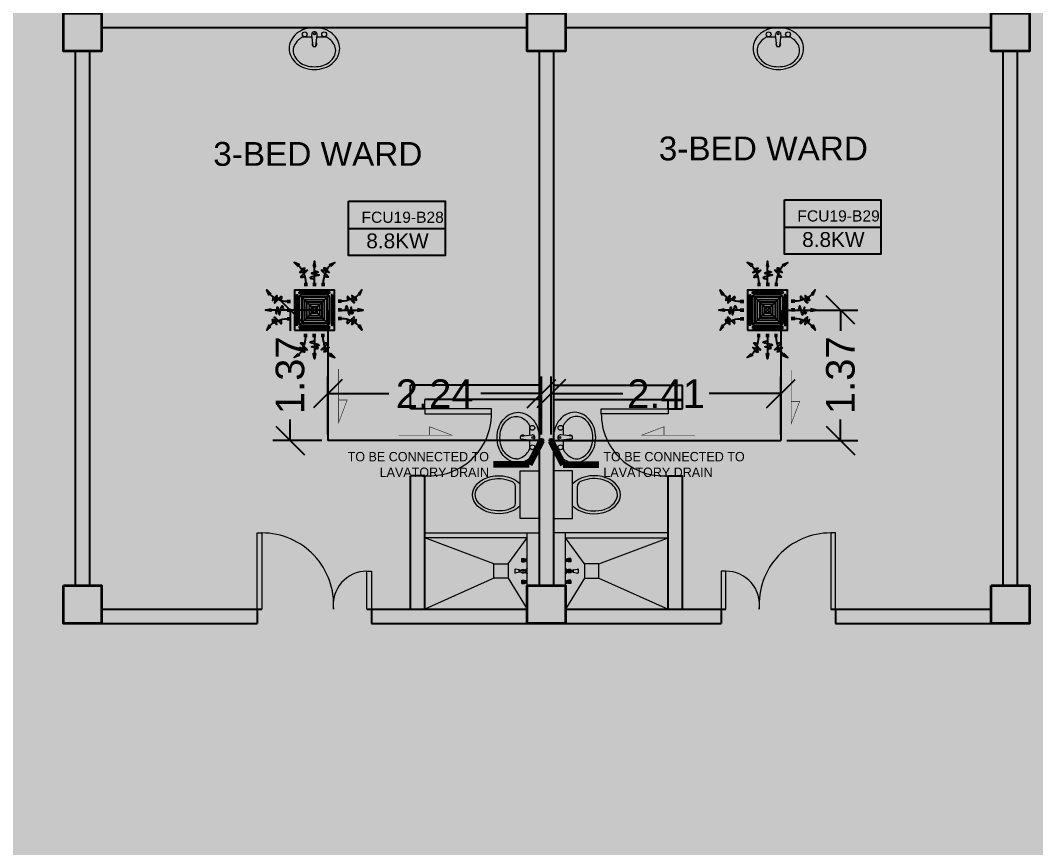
# Model space of a CAD drawing. Header units: millimetres. Extents: x -60 to 576, y -39 to 287.
# Drawn here: x 258.41 to 269.05, y 110.21 to 118.89 of the extents above; entities that cross this region are included whole.
import ezdxf

# ---------------------------------------------------------------- set-up
doc = ezdxf.new("R2010")
doc.units = ezdxf.units.MM
doc.header["$MEASUREMENT"] = 0
for name, color, linetype in [('AIR', 7, 'Continuous'), ('AIR-00', 7, 'Continuous'), ('AIR-01', 7, 'Continuous'), ('AIR-02', 7, 'Continuous'), ('AIR-04', 7, 'Continuous'), ('DRAIN PIPE', 7, 'Continuous'), ('fcu drain', 7, 'Continuous'), ('label', 7, 'Continuous'), ('Legends', 7, 'Continuous'), ('M-AC-TEXT', 7, 'Continuous')]:
    doc.layers.add(name, color=color, linetype=linetype)
doc.styles.add('ar-dim-axis', font='romans.shx', dxfattribs={"width": 0.8})
doc.styles.add('OIP FONT', font='GOTHIC.TTF', dxfattribs={"height": 150})
doc.styles.get("Standard").update_dxf_attribs({"font": 'arial.ttf'})
doc.styles.add('SWISSLT175', font='swissl.ttf', dxfattribs={"height": 0.175})
doc.dimstyles.new('ar-dim-axis', dxfattribs={"dimtxt": 350, "dimasz": 250, "dimexe": 75, "dimexo": 75, "dimgap": 200, "dimtad": 1, "dimdec": 0, "dimzin": 12, "dimdsep": 46, "dimtxsty": 'ar-dim-axis', "dimblk": 'ARCHTICK', "dimcen": 120, "dimclrd": 11, "dimclre": 8, "dimclrt": 4, "dimadec": 0, "dimazin": 3, "dimtm": 1, "dimtfac": 1, "dimtdec": 0, "dimtix": 1, "dimtmove": 2, "dimatfit": 3, "dimldrblk": 'ARCHTICK', "dimfxl": 1, "dimtolj": 1, "dimtzin": 0, "dimarcsym": 1})
doc.dimstyles.new('Copy of dimension', dxfattribs={"dimtxt": 0.3, "dimasz": 0.3, "dimexe": 0.18, "dimexo": 0.0625, "dimgap": 0.09, "dimtad": 0, "dimzin": 0, "dimdsep": 46, "dimtxsty": 'Standard', "dimblk": 'OBLIQUE', "dimcen": 0.09, "dimclrd": 256, "dimclre": 256, "dimclrt": 256, "dimadec": 0, "dimazin": 0, "dimtfac": 1, "dimtofl": 0, "dimtmove": 0, "dimatfit": 3, "dimldrblk": 'OBLIQUE', "dimfxl": 1, "dimtolj": 1, "dimtzin": 0, "dimarcsym": 0})

# ---------------------------------------------------------------- blocks, each defined once
blk = doc.blocks.new('_ARCHTICK')
at = {"color": 0, "linetype": 'ByBlock', "const_width": 0.15}
blk.add_lwpolyline([(-0.5, -0.5), (0.5, 0.5)], dxfattribs=at)
blk = doc.blocks.new('FCU-13000P (CASSETTE SPLIT)')
at = {"layer": 'AIR-00', "ltscale": 3}
for p, q in [((0, 0.523), (0, 1)), ((-0.193, 0.558), (-0.193, 0.487)), ((-0.162, 0.558), (-0.162, 0.487)), ((-0.016, 0.558), (-0.016, 0.487)), ((0.016, 0.558), (0.016, 0.487)), ((0.162, 0.558), (0.162, 0.487)), ((0.193, 0.558), (0.193, 0.487)), ((-0.523, 0), (-1, 0)), ((-0.558, 0.193), (-0.487, 0.193)), ((-0.558, 0.162), (-0.487, 0.162)), ((-0.558, 0.016), (-0.487, 0.016)), ((0.558, 0.193), (0.487, 0.193)), ((0.558, 0.162), (0.487, 0.162)), ((0.558, 0.016), (0.487, 0.016)), ((0.523, 0), (1, 0)), ((-0.558, -0.016), (-0.487, -0.016)), ((-0.558, -0.162), (-0.487, -0.162)), ((-0.558, -0.193), (-0.487, -0.193)), ((0.558, -0.016), (0.487, -0.016)), ((0.558, -0.162), (0.487, -0.162)), ((0.558, -0.193), (0.487, -0.193)), ((-0.193, -0.558), (-0.193, -0.487)), ((-0.162, -0.558), (-0.162, -0.487)), ((-0.016, -0.558), (-0.016, -0.487)), ((0, -0.523), (0, -1)), ((0.016, -0.558), (0.016, -0.487)), ((0.162, -0.558), (0.162, -0.487)), ((0.193, -0.558), (0.193, -0.487))]:
    blk.add_line(p, q, dxfattribs=at)
at = {"layer": 'AIR-00'}
for p, q in [((0.295, -0.295), (-0.295, 0.295)), ((0.295, 0.295), (-0.295, -0.295))]:
    blk.add_line(p, q, dxfattribs=at)
at = {"layer": 'AIR-00', "ltscale": 3}
for points in [[(-0.335, 0.895), (-0.311, 0.932), (-0.416, 0.973)], [(-0.022, 0.89), (0.022, 0.89), (0, 1)], [(0.335, 0.895), (0.311, 0.932), (0.416, 0.973)], [(-0.895, 0.335), (-0.932, 0.311), (-0.973, 0.416)], [(0.895, 0.335), (0.932, 0.311), (0.973, 0.416)], [(-0.89, 0.022), (-0.89, -0.022), (-1, 0)], [(0.89, 0.022), (0.89, -0.022), (1, 0)], [(-0.895, -0.335), (-0.932, -0.311), (-0.973, -0.416)], [(0.895, -0.335), (0.932, -0.311), (0.973, -0.416)], [(-0.335, -0.895), (-0.311, -0.932), (-0.416, -0.973)], [(-0.022, -0.89), (0.022, -0.89), (0, -1)], [(0.335, -0.895), (0.311, -0.932), (0.416, -0.973)]]:
    blk.add_lwpolyline(points, close=True, dxfattribs=at)
at = {"layer": 'AIR-00'}
for points in [[(-0.323, 0.914, -0.171809), (-0.178, 0.558), (-0.178, 0.522)], [(0.323, 0.914, 0.171809), (0.178, 0.558), (0.178, 0.522)], [(-0.914, 0.323, 0.171809), (-0.558, 0.178), (-0.522, 0.178)], [(0.914, 0.323, -0.171809), (0.558, 0.178), (0.522, 0.178)], [(-0.914, -0.323, -0.171809), (-0.558, -0.178), (-0.522, -0.178)], [(0.914, -0.323, 0.171809), (0.558, -0.178), (0.522, -0.178)], [(-0.323, -0.914, 0.171809), (-0.178, -0.558), (-0.178, -0.522)], [(0.323, -0.914, -0.171809), (0.178, -0.558), (0.178, -0.522)]]:
    blk.add_lwpolyline(points, format="xyb", dxfattribs=at)
for points in [[(-0.26, -0.26), (0.26, -0.26), (0.26, 0.26), (-0.26, 0.26)], [(-0.21, -0.21), (0.21, -0.21), (0.21, 0.21), (-0.21, 0.21)], [(-0.16, -0.16), (0.16, -0.16), (0.16, 0.16), (-0.16, 0.16)], [(-0.11, -0.11), (0.11, -0.11), (0.11, 0.11), (-0.11, 0.11)], [(-0.06, -0.06), (0.06, -0.06), (0.06, 0.06), (-0.06, 0.06)]]:
    blk.add_lwpolyline(points, close=True, dxfattribs=at)
at = {"layer": 'AIR-00', "ltscale": 3}
for points in [[(-0.268, 0.84), (-0.231, 0.852), (-0.134, 0.882), (-0.422, 0.704), (0.005, 0.903), (-0.358, 0.645), (-0.239, 0.678), (-0.199, 0.69)], [(0.268, 0.84), (0.231, 0.852), (0.134, 0.882), (0.422, 0.704), (-0.005, 0.903), (0.358, 0.645), (0.239, 0.678), (0.199, 0.69)], [(-0.84, 0.268), (-0.852, 0.231), (-0.882, 0.134), (-0.704, 0.422), (-0.903, -0.005), (-0.645, 0.358), (-0.678, 0.239), (-0.69, 0.199)], [(0.84, 0.268), (0.852, 0.231), (0.882, 0.134), (0.704, 0.422), (0.903, -0.005), (0.645, 0.358), (0.678, 0.239), (0.69, 0.199)], [(-0.84, -0.268), (-0.852, -0.231), (-0.882, -0.134), (-0.704, -0.422), (-0.903, 0.005), (-0.645, -0.358), (-0.678, -0.239), (-0.69, -0.199)], [(0.84, -0.268), (0.852, -0.231), (0.882, -0.134), (0.704, -0.422), (0.903, 0.005), (0.645, -0.358), (0.678, -0.239), (0.69, -0.199)], [(-0.268, -0.84), (-0.231, -0.852), (-0.134, -0.882), (-0.422, -0.704), (0.005, -0.903), (-0.358, -0.645), (-0.239, -0.678), (-0.199, -0.69)], [(0.268, -0.84), (0.231, -0.852), (0.134, -0.882), (0.422, -0.704), (-0.005, -0.903), (0.358, -0.645), (0.239, -0.678), (0.199, -0.69)]]:
    blk.add_open_spline(points, degree=3, knots=[0.0032834, 0.0032834, 0.0032834, 0.0032834, 0.0712567, 0.1924075, 0.3347111, 0.5062145, 0.5813292, 0.5813292, 0.5813292, 0.5813292], dxfattribs=at)
for points in [[(0, 0.8), (0.077, 0.776), (-0.058, 0.755), (0.098, 0.718), (-0.087, 0.663), (0, 0.631)], [(-0.8, 0), (-0.776, -0.077), (-0.755, 0.058), (-0.718, -0.098), (-0.663, 0.087), (-0.631, 0)], [(0.8, 0), (0.776, -0.077), (0.755, 0.058), (0.718, -0.098), (0.663, 0.087), (0.631, 0)], [(0, -0.8), (0.077, -0.776), (-0.058, -0.755), (0.098, -0.718), (-0.087, -0.663), (0, -0.631)]]:
    blk.add_spline(points, degree=3, dxfattribs=at)
for points in [[(-0.416, 0.973), (-0.335, 0.895), (-0.311, 0.932)], [(0, 1), (-0.022, 0.89), (0.022, 0.89)], [(0.416, 0.973), (0.335, 0.895), (0.311, 0.932)], [(-0.973, 0.416), (-0.895, 0.335), (-0.932, 0.311)], [(0.973, 0.416), (0.895, 0.335), (0.932, 0.311)], [(-1, 0), (-0.89, 0.022), (-0.89, -0.022)], [(1, 0), (0.89, 0.022), (0.89, -0.022)], [(-0.973, -0.416), (-0.895, -0.335), (-0.932, -0.311)], [(0.973, -0.416), (0.895, -0.335), (0.932, -0.311)], [(-0.416, -0.973), (-0.335, -0.895), (-0.311, -0.932)], [(0, -1), (-0.022, -0.89), (0.022, -0.89)], [(0.416, -0.973), (0.335, -0.895), (0.311, -0.932)]]:
    blk.add_solid(points, dxfattribs=at)
at = {"layer": 'AIR-01'}
for points in [[(-0.373, 0.31), (-0.348, 0.31), (-0.348, -0.31), (-0.373, -0.31)], [(-0.31, 0.372), (0.31, 0.372), (0.31, 0.348), (-0.31, 0.348)], [(0.372, 0.31), (0.348, 0.31), (0.348, -0.31), (0.372, -0.31)], [(-0.31, -0.373), (0.31, -0.373), (0.31, -0.348), (-0.31, -0.348)]]:
    blk.add_lwpolyline(points, close=True, dxfattribs=at)
at = {"layer": 'AIR-02'}
blk.add_lwpolyline([(-0.26, -0.31), (0.26, -0.31, 0.414214), (0.31, -0.26), (0.31, 0.26, 0.414214), (0.26, 0.31), (-0.26, 0.31, 0.414214), (-0.31, 0.26), (-0.31, -0.26, 0.414214)], format="xyb", close=True, dxfattribs=at)
at = {"layer": 'AIR-04'}
blk.add_lwpolyline([(-0.41, -0.41), (0.41, -0.41), (0.41, 0.41), (-0.41, 0.41)], close=True, dxfattribs=at)
blk = doc.blocks.new('_Oblique')
at = {"color": 0, "linetype": 'ByBlock', "lineweight": -2}
blk.add_line((-0.5, -0.5), (0.5, 0.5), dxfattribs=at)
blk = doc.blocks.new('*D236')
at = {"lineweight": -2, "transparency": 16777216}
for p, q in [((261.572, 115.852), (261.06, 115.852)), ((261.24, 115.852), (261.24, 115.634)), ((261.24, 114.484), (261.24, 114.703)), ((261.572, 114.484), (261.06, 114.484))]:
    blk.add_line(p, q, dxfattribs=at)
at = {"layer": 'Defpoints', "color": 0, "transparency": 16777216}
for p in [(261.634, 115.852), (261.24, 114.484), (261.634, 114.484)]:
    blk.add_point(p, dxfattribs=at)
at = {"lineweight": -2, "transparency": 16777216, "xscale": 0.3, "yscale": 0.3, "zscale": 0.3}
for p, rotation in [((261.24, 115.852), 90), ((261.24, 114.484), 270)]:
    blk.add_blockref('_Oblique', p, dxfattribs=dict(at, rotation=rotation))
at = {"transparency": 16777216, "insert": (261.24, 115.168), "char_height": 0.3, "attachment_point": 5, "rotation": 90}
blk.add_mtext('\\A1;1.37', dxfattribs=at)
blk = doc.blocks.new('*D237')
at = {"lineweight": -2, "transparency": 16777216}
for p, q in [((261.634, 114.547), (261.634, 115.155)), ((263.876, 114.547), (263.876, 115.155)), ((261.634, 114.975), (262.274, 114.975)), ((263.876, 114.975), (263.237, 114.975))]:
    blk.add_line(p, q, dxfattribs=at)
at = {"layer": 'Defpoints', "color": 0, "transparency": 16777216}
for p in [(263.876, 114.975), (261.634, 114.484), (263.876, 114.484)]:
    blk.add_point(p, dxfattribs=at)
at = {"lineweight": -2, "transparency": 16777216, "xscale": 0.3, "yscale": 0.3, "zscale": 0.3, "rotation": 180}
blk.add_blockref('_Oblique', (261.634, 114.975), dxfattribs=at)
at = {"lineweight": -2, "transparency": 16777216, "xscale": 0.3, "yscale": 0.3, "zscale": 0.3}
blk.add_blockref('_Oblique', (263.876, 114.975), dxfattribs=at)
at = {"transparency": 16777216, "insert": (262.755, 114.975), "char_height": 0.3, "attachment_point": 5}
blk.add_mtext('\\A1;2.24', dxfattribs=at)
blk = doc.blocks.new('*D238')
at = {"lineweight": -2, "transparency": 16777216}
for p, q in [((263.976, 114.547), (263.976, 115.155)), ((266.384, 114.547), (266.384, 115.155)), ((263.976, 114.975), (264.727, 114.975)), ((266.384, 114.975), (265.633, 114.975))]:
    blk.add_line(p, q, dxfattribs=at)
at = {"layer": 'Defpoints', "color": 0, "transparency": 16777216}
for p in [(266.384, 114.975), (263.976, 114.484), (266.384, 114.484)]:
    blk.add_point(p, dxfattribs=at)
at = {"lineweight": -2, "transparency": 16777216, "xscale": 0.3, "yscale": 0.3, "zscale": 0.3, "rotation": 180}
blk.add_blockref('_Oblique', (263.976, 114.975), dxfattribs=at)
at = {"lineweight": -2, "transparency": 16777216, "xscale": 0.3, "yscale": 0.3, "zscale": 0.3}
blk.add_blockref('_Oblique', (266.384, 114.975), dxfattribs=at)
at = {"transparency": 16777216, "insert": (265.18, 114.975), "char_height": 0.3, "attachment_point": 5}
blk.add_mtext('\\A1;2.41', dxfattribs=at)
blk = doc.blocks.new('*D239')
at = {"lineweight": -2, "transparency": 16777216}
for p, q in [((266.447, 115.852), (267.189, 115.852)), ((267.009, 115.852), (267.009, 115.634)), ((267.009, 114.484), (267.009, 114.703)), ((266.447, 114.484), (267.189, 114.484))]:
    blk.add_line(p, q, dxfattribs=at)
at = {"layer": 'Defpoints', "color": 0, "transparency": 16777216}
for p in [(266.384, 115.852), (267.009, 115.852), (266.384, 114.484)]:
    blk.add_point(p, dxfattribs=at)
at = {"lineweight": -2, "transparency": 16777216, "xscale": 0.3, "yscale": 0.3, "zscale": 0.3}
for p, rotation in [((267.009, 115.852), 90), ((267.009, 114.484), 270)]:
    blk.add_blockref('_Oblique', p, dxfattribs=dict(at, rotation=rotation))
at = {"transparency": 16777216, "insert": (267.009, 115.168), "char_height": 0.3, "attachment_point": 5, "rotation": 90}
blk.add_mtext('\\A1;1.37', dxfattribs=at)

msp = doc.modelspace()

# ---------------------------------------------------------------- linework, layer by layer
at = {"color": 8, "lineweight": 25}
for p, q in [((259.263, 118.815), (263.726, 118.815)), ((264.126, 118.815), (268.588, 118.815)), ((258.988, 118.565), (258.988, 112.965)), ((259.138, 118.565), (259.138, 112.965)), ((263.851, 118.565), (263.851, 112.965)), ((264.001, 118.565), (264.001, 112.965)), ((268.713, 112.965), (268.713, 118.565)), ((268.863, 112.965), (268.863, 118.565)), ((263.851, 115.1), (263.851, 113.15)), ((259.263, 112.715), (260.944, 112.715)), ((260.894, 112.715), (260.894, 112.565)), ((262.044, 112.715), (263.726, 112.715)), ((262.094, 112.715), (262.094, 112.565)), ((264.126, 112.715), (265.807, 112.715)), ((265.757, 112.715), (265.757, 112.565)), ((266.907, 112.715), (268.588, 112.715)), ((266.957, 112.715), (266.957, 112.565)), ((259.263, 112.565), (260.894, 112.565)), ((262.094, 112.565), (265.757, 112.565)), ((266.957, 112.565), (268.588, 112.565))]:
    msp.add_line(p, q, dxfattribs=at)
at = {"color": 8, "lineweight": 9}
for p, q in [((261.48, 118.617), (261.467, 118.738)), ((261.509, 118.617), (261.522, 118.738)), ((266.342, 118.617), (266.329, 118.738)), ((266.371, 118.617), (266.385, 118.738)), ((263.653, 114.529), (263.775, 114.542)), ((264.199, 114.529), (264.077, 114.542)), ((263.653, 114.5), (263.775, 114.487)), ((263.749, 114.49), (263.749, 114.388)), ((264.199, 114.5), (264.077, 114.487)), ((264.103, 114.49), (264.103, 114.388)), ((263.651, 114.165), (263.851, 114.165)), ((263.651, 113.665), (263.651, 114.165)), ((263.851, 114.165), (263.851, 113.665)), ((264.201, 114.165), (264.001, 114.165)), ((264.001, 114.165), (264.001, 113.665)), ((264.201, 113.665), (264.201, 114.165)), ((263.601, 113.824), (263.601, 114.005)), ((264.251, 113.824), (264.251, 114.005)), ((263.851, 113.665), (263.651, 113.665)), ((264.001, 113.665), (264.201, 113.665)), ((263.726, 112.715), (263.726, 113.515)), ((264.126, 112.715), (264.126, 113.515)), ((263.669, 113.241), (263.67, 113.245)), ((263.67, 113.245), (263.692, 113.245)), ((263.67, 113.211), (263.67, 113.245)), ((263.692, 113.245), (263.696, 113.243)), ((263.725, 113.245), (263.718, 113.242)), ((263.725, 113.245), (263.726, 113.245)), ((263.725, 113.211), (263.725, 113.245)), ((263.726, 113.211), (263.726, 113.245)), ((264.127, 113.245), (264.126, 113.245)), ((264.126, 113.211), (264.126, 113.245)), ((264.127, 113.245), (264.133, 113.242)), ((264.127, 113.211), (264.127, 113.245)), ((264.159, 113.245), (264.155, 113.243)), ((264.181, 113.245), (264.159, 113.245)), ((264.183, 113.241), (264.181, 113.245)), ((264.181, 113.211), (264.181, 113.245)), ((263.667, 113.241), (263.669, 113.241)), ((263.667, 113.215), (263.667, 113.241)), ((263.667, 113.215), (263.669, 113.215)), ((263.669, 113.215), (263.669, 113.241)), ((263.669, 113.215), (263.67, 113.211)), ((263.67, 113.211), (263.692, 113.211)), ((263.679, 113.241), (263.691, 113.241)), ((263.679, 113.234), (263.691, 113.234)), ((263.679, 113.222), (263.691, 113.222)), ((263.679, 113.215), (263.691, 113.215)), ((263.692, 113.241), (263.692, 113.234)), ((263.692, 113.215), (263.692, 113.222)), ((263.692, 113.211), (263.696, 113.214)), ((263.698, 113.242), (263.704, 113.242)), ((263.698, 113.214), (263.704, 113.214)), ((263.704, 113.214), (263.704, 113.242)), ((263.704, 113.242), (263.706, 113.241)), ((263.704, 113.214), (263.706, 113.215)), ((263.706, 113.215), (263.706, 113.241)), ((263.718, 113.239), (263.706, 113.239)), ((263.718, 113.217), (263.706, 113.217)), ((263.718, 113.215), (263.718, 113.242)), ((263.725, 113.211), (263.718, 113.215)), ((263.726, 113.143), (263.72, 113.132)), ((263.725, 113.211), (263.726, 113.211)), ((263.726, 113.086), (263.726, 113.143)), ((264.127, 113.211), (264.126, 113.211)), ((264.126, 113.143), (264.132, 113.132)), ((264.126, 113.086), (264.126, 113.143)), ((264.127, 113.211), (264.133, 113.215)), ((264.133, 113.215), (264.133, 113.242)), ((264.133, 113.239), (264.145, 113.239)), ((264.133, 113.217), (264.145, 113.217)), ((264.147, 113.242), (264.145, 113.241)), ((264.145, 113.215), (264.145, 113.241)), ((264.147, 113.214), (264.145, 113.215)), ((264.153, 113.242), (264.147, 113.242)), ((264.147, 113.214), (264.147, 113.242)), ((264.153, 113.214), (264.147, 113.214)), ((264.159, 113.211), (264.155, 113.214)), ((264.159, 113.241), (264.159, 113.234)), ((264.159, 113.215), (264.159, 113.222)), ((264.181, 113.211), (264.159, 113.211)), ((264.172, 113.241), (264.16, 113.241)), ((264.172, 113.234), (264.16, 113.234)), ((264.172, 113.222), (264.16, 113.222)), ((264.172, 113.215), (264.16, 113.215)), ((264.183, 113.215), (264.181, 113.211)), ((264.184, 113.241), (264.183, 113.241)), ((264.183, 113.215), (264.183, 113.241)), ((264.184, 113.215), (264.183, 113.215)), ((264.184, 113.215), (264.184, 113.241)), ((263.594, 113.134), (263.594, 113.095)), ((263.64, 113.127), (263.598, 113.135)), ((263.64, 113.102), (263.598, 113.094)), ((263.64, 113.102), (263.64, 113.127)), ((263.64, 113.127), (263.648, 113.127)), ((263.64, 113.102), (263.64, 113.127)), ((263.648, 113.102), (263.64, 113.102)), ((263.648, 113.127), (263.648, 113.102)), ((263.71, 113.122), (263.648, 113.122)), ((263.648, 113.107), (263.71, 113.107)), ((263.667, 113.122), (263.667, 113.128)), ((263.667, 113.128), (263.669, 113.128)), ((263.667, 113.101), (263.667, 113.107)), ((263.667, 113.101), (263.669, 113.101)), ((263.669, 113.128), (263.67, 113.131)), ((263.669, 113.122), (263.669, 113.128)), ((263.669, 113.101), (263.669, 113.107)), ((263.669, 113.101), (263.67, 113.098)), ((263.67, 113.122), (263.67, 113.131)), ((263.67, 113.131), (263.692, 113.131)), ((263.67, 113.098), (263.67, 113.107)), ((263.67, 113.098), (263.692, 113.098)), ((263.679, 113.128), (263.691, 113.128)), ((263.679, 113.101), (263.691, 113.101)), ((263.692, 113.131), (263.696, 113.129)), ((263.692, 113.128), (263.692, 113.122)), ((263.692, 113.101), (263.692, 113.107)), ((263.692, 113.098), (263.696, 113.1)), ((263.698, 113.129), (263.704, 113.129)), ((263.698, 113.1), (263.704, 113.1)), ((263.704, 113.122), (263.704, 113.129)), ((263.704, 113.129), (263.706, 113.128)), ((263.704, 113.1), (263.704, 113.107)), ((263.704, 113.1), (263.706, 113.101)), ((263.706, 113.122), (263.706, 113.128)), ((263.71, 113.126), (263.706, 113.126)), ((263.706, 113.101), (263.706, 113.107)), ((263.71, 113.103), (263.706, 113.103)), ((263.71, 113.132), (263.71, 113.097)), ((263.72, 113.132), (263.71, 113.132)), ((263.71, 113.107), (263.71, 113.122)), ((263.71, 113.097), (263.72, 113.097)), ((263.72, 113.132), (263.72, 113.097)), ((263.72, 113.097), (263.72, 113.132)), ((263.72, 113.097), (263.726, 113.086)), ((264.132, 113.097), (264.126, 113.086)), ((264.132, 113.132), (264.132, 113.097)), ((264.132, 113.097), (264.132, 113.132)), ((264.132, 113.132), (264.141, 113.132)), ((264.141, 113.097), (264.132, 113.097)), ((264.141, 113.132), (264.141, 113.097)), ((264.141, 113.126), (264.145, 113.126)), ((264.141, 113.122), (264.204, 113.122)), ((264.141, 113.107), (264.141, 113.122)), ((264.204, 113.107), (264.141, 113.107)), ((264.141, 113.103), (264.145, 113.103)), ((264.147, 113.129), (264.145, 113.128)), ((264.145, 113.122), (264.145, 113.128)), ((264.145, 113.101), (264.145, 113.107)), ((264.147, 113.1), (264.145, 113.101)), ((264.147, 113.122), (264.147, 113.129)), ((264.153, 113.129), (264.147, 113.129)), ((264.147, 113.1), (264.147, 113.107)), ((264.153, 113.1), (264.147, 113.1)), ((264.159, 113.131), (264.155, 113.129)), ((264.159, 113.098), (264.155, 113.1)), ((264.181, 113.131), (264.159, 113.131)), ((264.159, 113.128), (264.159, 113.122)), ((264.159, 113.101), (264.159, 113.107)), ((264.181, 113.098), (264.159, 113.098)), ((264.172, 113.128), (264.16, 113.128)), ((264.172, 113.101), (264.16, 113.101)), ((264.181, 113.122), (264.181, 113.131)), ((264.183, 113.128), (264.181, 113.131)), ((264.181, 113.098), (264.181, 113.107)), ((264.183, 113.101), (264.181, 113.098)), ((264.183, 113.122), (264.183, 113.128)), ((264.184, 113.128), (264.183, 113.128)), ((264.183, 113.101), (264.183, 113.107)), ((264.184, 113.101), (264.183, 113.101)), ((264.184, 113.122), (264.184, 113.128)), ((264.184, 113.101), (264.184, 113.107)), ((264.211, 113.127), (264.204, 113.127)), ((264.204, 113.127), (264.204, 113.102)), ((264.204, 113.102), (264.211, 113.102)), ((264.211, 113.127), (264.253, 113.135)), ((264.211, 113.102), (264.211, 113.127)), ((264.211, 113.102), (264.211, 113.127)), ((264.211, 113.102), (264.253, 113.094)), ((264.258, 113.134), (264.258, 113.095)), ((263.667, 112.988), (263.667, 113.014)), ((263.667, 113.014), (263.669, 113.014)), ((263.667, 112.988), (263.669, 112.988)), ((263.669, 113.014), (263.67, 113.018)), ((263.669, 112.988), (263.669, 113.014)), ((263.669, 112.988), (263.67, 112.984)), ((263.67, 112.984), (263.67, 113.018)), ((263.67, 113.018), (263.692, 113.018)), ((263.67, 112.984), (263.692, 112.984)), ((263.679, 113.014), (263.691, 113.014)), ((263.679, 113.007), (263.691, 113.007)), ((263.679, 112.995), (263.691, 112.995)), ((263.679, 112.988), (263.691, 112.988)), ((263.692, 113.018), (263.696, 113.015)), ((263.692, 113.014), (263.692, 113.007)), ((263.692, 112.988), (263.692, 112.995)), ((263.692, 112.984), (263.696, 112.986)), ((263.698, 113.015), (263.704, 113.015)), ((263.698, 112.987), (263.704, 112.987)), ((263.704, 113.015), (263.706, 113.014)), ((263.704, 112.987), (263.704, 113.015)), ((263.704, 112.987), (263.706, 112.988)), ((263.706, 112.988), (263.706, 113.014)), ((263.718, 113.012), (263.706, 113.012)), ((263.718, 112.989), (263.706, 112.989)), ((263.725, 113.018), (263.718, 113.015)), ((263.718, 112.987), (263.718, 113.015)), ((263.725, 112.984), (263.718, 112.987)), ((263.725, 112.984), (263.725, 113.018)), ((263.725, 113.018), (263.726, 113.018)), ((263.725, 112.984), (263.726, 112.984)), ((263.726, 112.984), (263.726, 113.018)), ((264.126, 112.984), (264.126, 113.018)), ((264.126, 112.984), (264.126, 113.018)), ((264.126, 113.018), (264.133, 113.015)), ((264.126, 113.018), (264.126, 113.018)), ((264.126, 112.984), (264.133, 112.987)), ((264.126, 112.984), (264.126, 112.984)), ((264.133, 112.987), (264.133, 113.015)), ((264.133, 113.012), (264.145, 113.012)), ((264.133, 112.989), (264.145, 112.989)), ((264.147, 113.015), (264.145, 113.014)), ((264.145, 112.988), (264.145, 113.014)), ((264.147, 112.987), (264.145, 112.988)), ((264.147, 112.987), (264.147, 113.015)), ((264.153, 113.015), (264.147, 113.015)), ((264.153, 112.987), (264.147, 112.987)), ((264.159, 113.018), (264.155, 113.015)), ((264.159, 112.984), (264.155, 112.986)), ((264.181, 113.018), (264.159, 113.018)), ((264.159, 113.014), (264.159, 113.007)), ((264.159, 112.988), (264.159, 112.995)), ((264.181, 112.984), (264.159, 112.984)), ((264.172, 113.014), (264.16, 113.014)), ((264.172, 113.007), (264.16, 113.007)), ((264.172, 112.995), (264.16, 112.995)), ((264.172, 112.988), (264.16, 112.988)), ((264.181, 112.984), (264.181, 113.018)), ((264.183, 113.014), (264.181, 113.018)), ((264.183, 112.988), (264.181, 112.984)), ((264.183, 112.988), (264.183, 113.014)), ((264.184, 113.014), (264.183, 113.014)), ((264.184, 112.988), (264.183, 112.988)), ((264.184, 112.988), (264.184, 113.014))]:
    msp.add_line(p, q, dxfattribs=at)
at = {"color": 8, "lineweight": 25, "ltscale": 0.3}
for p, q in [((262.501, 114.815), (262.501, 115.065)), ((263.851, 115.065), (262.501, 115.065)), ((264.001, 115.065), (265.351, 115.065)), ((265.351, 114.815), (265.351, 115.065)), ((263.851, 114.915), (262.651, 114.915)), ((264.001, 114.915), (265.201, 114.915)), ((265.201, 114.815), (265.201, 114.915)), ((262.651, 114.815), (262.501, 114.815)), ((265.201, 114.815), (265.351, 114.815)), ((262.501, 112.715), (262.501, 114.115)), ((262.651, 114.115), (262.501, 114.115)), ((262.651, 112.715), (262.651, 114.115)), ((265.201, 112.715), (265.201, 114.115)), ((265.201, 114.115), (265.351, 114.115)), ((265.351, 112.715), (265.351, 114.115))]:
    msp.add_line(p, q, dxfattribs=at)
at = {"color": 8, "lineweight": 13, "ltscale": 0.3}
msp.add_line((262.651, 114.815), (262.651, 114.915), dxfattribs=at)
at = {"color": 8, "lineweight": 9, "ltscale": 0.3}
for p, q in [((263.376, 113.19), (262.651, 113.465)), ((263.526, 113.19), (263.726, 113.465)), ((264.326, 113.19), (264.126, 113.465)), ((264.476, 113.19), (265.201, 113.465)), ((263.376, 113.04), (262.651, 112.715)), ((263.526, 113.04), (263.726, 112.715)), ((264.326, 113.04), (264.126, 112.715)), ((264.476, 113.04), (265.201, 112.715))]:
    msp.add_line(p, q, dxfattribs=at)
at = {"color": 8, "lineweight": 35}
for points in [[(258.863, 118.965), (259.263, 118.965), (259.263, 118.565), (258.863, 118.565)], [(263.726, 118.965), (264.126, 118.965), (264.126, 118.565), (263.726, 118.565)], [(268.588, 118.965), (268.988, 118.965), (268.988, 118.565), (268.588, 118.565)], [(258.863, 112.965), (259.263, 112.965), (259.263, 112.565), (258.863, 112.565)], [(263.726, 112.965), (264.126, 112.965), (264.126, 112.565), (263.726, 112.565)], [(268.588, 112.965), (268.988, 112.965), (268.988, 112.565), (268.588, 112.565)]]:
    msp.add_lwpolyline(points, close=True, dxfattribs=at)
at = {"color": 8, "lineweight": 9}
for points in [[(261.229, 118.594, 0.11576), (261.249, 118.511, 0.104047), (261.307, 118.437, 0.090875), (261.391, 118.39, 0.083344), (261.494, 118.373, 0.083344), (261.598, 118.39, 0.090875), (261.682, 118.437, 0.104047), (261.74, 118.511, 0.11576), (261.759, 118.594, 0.11576), (261.74, 118.676, 0.104047), (261.682, 118.75, 0.090875), (261.598, 118.797, 0.083344), (261.494, 118.815, 0.083344), (261.391, 118.797, 0.090875), (261.307, 118.75, 0.104047), (261.249, 118.676, 0.11576)], [(266.092, 118.594, 0.11576), (266.111, 118.511, 0.104047), (266.17, 118.437, 0.090875), (266.254, 118.39, 0.083344), (266.357, 118.373, 0.083344), (266.46, 118.39, 0.090875), (266.544, 118.437, 0.104047), (266.603, 118.511, 0.11576), (266.622, 118.594, 0.11576), (266.603, 118.676, 0.104047), (266.544, 118.75, 0.090875), (266.46, 118.797, 0.083344), (266.357, 118.815, 0.083344), (266.254, 118.797, 0.090875), (266.17, 118.75, 0.104047), (266.111, 118.676, 0.11576)], [(263.63, 114.25, -0.11576), (263.547, 114.269, -0.104047), (263.473, 114.327, -0.090875), (263.426, 114.411, -0.083344), (263.409, 114.515, -0.083344), (263.426, 114.618, -0.090875), (263.473, 114.702, -0.104047), (263.547, 114.76, -0.11576), (263.63, 114.78, -0.11576), (263.712, 114.76, -0.104047), (263.786, 114.702, -0.090875), (263.833, 114.618, -0.083344), (263.851, 114.515, -0.083344), (263.833, 114.411, -0.090875), (263.786, 114.327, -0.104047), (263.712, 114.269, -0.11576)], [(264.222, 114.25, 0.11576), (264.304, 114.269, 0.104047), (264.378, 114.327, 0.090875), (264.425, 114.411, 0.083344), (264.443, 114.515, 0.083344), (264.425, 114.618, 0.090875), (264.378, 114.702, 0.104047), (264.304, 114.76, 0.11576), (264.222, 114.78, 0.11576), (264.139, 114.76, 0.104047), (264.065, 114.702, 0.090875), (264.018, 114.618, 0.083344), (264.001, 114.515, 0.083344), (264.018, 114.411, 0.090875), (264.065, 114.327, 0.104047), (264.139, 114.269, 0.11576)]]:
    msp.add_lwpolyline(points, format="xyb", close=True, dxfattribs=at)
for points in [[(261.272, 118.573, 0.124838), (261.288, 118.51, 0.105788), (261.337, 118.452, 0.086697), (261.407, 118.416, 0.076776), (261.494, 118.403, 0.076776), (261.582, 118.416, 0.086697), (261.652, 118.452, 0.105788), (261.701, 118.51, 0.124838), (261.717, 118.573, 0.124838), (261.701, 118.635, 0.105788), (261.652, 118.693, 0.040067), (261.621, 118.713), (261.519, 118.713, 0.040067)], [(261.47, 118.713), (261.368, 118.713, 0.040067), (261.337, 118.693, 0.105788), (261.288, 118.635, 0.124838), (261.272, 118.573, 0.124838)], [(266.134, 118.573, 0.124838), (266.15, 118.51, 0.105788), (266.2, 118.452, 0.086697), (266.269, 118.416, 0.076776), (266.357, 118.403, 0.076776), (266.445, 118.416, 0.086697), (266.514, 118.452, 0.105788), (266.564, 118.51, 0.124838), (266.579, 118.573, 0.124838), (266.564, 118.635, 0.105788), (266.514, 118.693, 0.040067), (266.484, 118.713), (266.381, 118.713, 0.040067)], [(266.333, 118.713), (266.23, 118.713, 0.040067), (266.2, 118.693, 0.105788), (266.15, 118.635, 0.124838), (266.134, 118.573, 0.124838)], [(263.609, 114.292, -0.124838), (263.546, 114.308, -0.105788), (263.489, 114.357, -0.086697), (263.452, 114.427, -0.076776), (263.439, 114.515, -0.076776), (263.452, 114.602, -0.086697), (263.489, 114.672, -0.105788), (263.546, 114.721, -0.124838), (263.609, 114.737, -0.124838), (263.671, 114.721, -0.105788), (263.729, 114.672, -0.040067), (263.749, 114.641), (263.749, 114.539, -0.040067)], [(264.243, 114.292, 0.124838), (264.305, 114.308, 0.105788), (264.363, 114.357, 0.086697), (264.399, 114.427, 0.076776), (264.413, 114.515, 0.076776), (264.399, 114.602, 0.086697), (264.363, 114.672, 0.105788), (264.305, 114.721, 0.124838), (264.243, 114.737, 0.124838), (264.18, 114.721, 0.105788), (264.123, 114.672, 0.040067), (264.103, 114.641), (264.103, 114.539, 0.040067)]]:
    msp.add_lwpolyline(points, format="xyb", dxfattribs=at)
at = {"color": 8, "lineweight": 13, "ltscale": 0.03}
for points in [[(262.651, 114.815), (262.651, 114.765), (263.351, 114.765), (263.351, 114.815)], [(265.201, 114.815), (265.201, 114.765), (264.501, 114.765), (264.501, 114.815)], [(260.944, 112.715), (260.894, 112.715), (260.894, 113.515), (260.944, 113.515)], [(266.907, 112.715), (266.957, 112.715), (266.957, 113.515), (266.907, 113.515)], [(262.094, 112.715), (262.044, 112.715), (262.044, 113.115), (262.094, 113.115)], [(265.757, 112.715), (265.807, 112.715), (265.807, 113.115), (265.757, 113.115)]]:
    msp.add_lwpolyline(points, close=True, dxfattribs=at)
at = {"color": 8, "lineweight": 9, "ltscale": 0.3}
for points in [[(263.726, 113.465), (262.651, 113.465), (262.651, 113.515), (263.851, 113.515), (263.851, 113.515)], [(264.126, 113.465), (265.201, 113.465), (265.201, 113.515), (264.001, 113.515), (264.001, 113.515)]]:
    msp.add_lwpolyline(points, dxfattribs=at)
at = {"color": 8, "lineweight": 9, "ltscale": 0.03}
for points in [[(263.526, 113.19), (263.526, 113.04), (263.376, 113.04), (263.376, 113.19)], [(264.326, 113.19), (264.326, 113.04), (264.476, 113.04), (264.476, 113.19)]]:
    msp.add_lwpolyline(points, close=True, dxfattribs=at)
at = {"color": 8, "lineweight": 9}
for centre, radius in [((261.393, 118.742), 0.0255), ((261.494, 118.748), 0.0095), ((261.596, 118.742), 0.0255), ((266.255, 118.742), 0.0255), ((266.357, 118.748), 0.0095), ((266.459, 118.742), 0.0255), ((263.778, 114.616), 0.0255), ((264.074, 114.616), 0.0255), ((263.784, 114.515), 0.0095), ((264.067, 114.515), 0.0095), ((263.778, 114.413), 0.0255), ((264.074, 114.413), 0.0255)]:
    msp.add_circle(centre, radius, dxfattribs=at)
for centre, radius, start, end in [((261.494, 118.742), 0.028, 353.7545, 186.2455), ((266.357, 118.742), 0.028, 353.7545, 186.2455), ((261.494, 118.64), 0.025, 138.7978, 233.6932), ((261.494, 118.71), 0.0948, 261.2026, 278.7974), ((261.494, 118.64), 0.025, 251.3793, 288.6207), ((261.494, 118.64), 0.025, 306.3068, 41.2022), ((266.357, 118.64), 0.025, 138.7978, 233.6932), ((266.357, 118.71), 0.0948, 261.2026, 278.7974), ((266.357, 118.64), 0.025, 251.3793, 288.6207), ((266.357, 118.64), 0.025, 306.3068, 41.2022), ((263.676, 114.515), 0.025, 161.3793, 198.6207), ((263.747, 114.515), 0.0948, 171.2026, 188.7974), ((263.676, 114.515), 0.025, 48.7978, 143.6932), ((263.778, 114.515), 0.028, 263.7545, 96.2455), ((264.074, 114.515), 0.028, 83.7545, 276.2455), ((264.176, 114.515), 0.025, 36.3068, 131.2022), ((264.105, 114.515), 0.0948, 351.2026, 8.7974), ((264.176, 114.515), 0.025, 341.3793, 18.6207), ((263.676, 114.515), 0.025, 216.3068, 311.2022), ((264.176, 114.515), 0.025, 228.7978, 323.6932), ((263.609, 114.423), 0.131, 270, 298.4636), ((263.585, 114.467), 0.181, 298.4636, 322.6185), ((263.547, 114.496), 0.228, 322.6185, 331.7963), ((264.304, 114.496), 0.228, 208.2037, 217.3815), ((264.267, 114.467), 0.181, 217.3815, 241.5364), ((264.243, 114.423), 0.131, 241.5364, 270), ((263.551, 114.005), 0.05, 0, 61.9916), ((264.301, 114.005), 0.05, 118.0084, 180), ((263.551, 113.824), 0.05, 298.1501, 0), ((264.301, 113.824), 0.05, 180, 241.8499)]:
    msp.add_arc(centre, radius, start, end, dxfattribs=at)
at = {"color": 8, "lineweight": 13, "ltscale": 0.03}
for centre, radius, start, end in [((262.699, 114.765), 0.652, 265.7578, 0), ((265.153, 114.765), 0.652, 180, 274.2422), ((260.944, 112.763), 0.752, 356.3048, 90), ((266.907, 112.763), 0.752, 90, 183.6952), ((262.044, 112.761), 0.353, 90, 187.6281), ((265.807, 112.761), 0.353, 352.3719, 90)]:
    msp.add_arc(centre, radius, start, end, dxfattribs=at)
at = {"color": 8, "lineweight": 9, "extrusion": (0, 0, -1)}
msp.add_ellipse((263.426, 113.915), major_axis=(0.275, 0), ratio=0.727273, start_param=0.612555, end_param=5.670631, dxfattribs=at)
at = {"color": 8, "lineweight": 9}
for centre, major_axis, ratio, start_param, end_param in [((264.426, 113.915), (-0.275, 0), 0.727273, 0.612555, 5.670631), ((264.171, 113.254), (-0.00896, 0.00896), 1, 2.418785, 3.129871), ((264.153, 113.246), (-0.00268, 0.00268), 1, 2.356082, 2.850023), ((264.153, 113.21), (-0.00268, 0.00268), 1, -1.279452, -0.785511), ((264.158, 113.228), (-0.00268, 0.00268), 1, 0.203142, 1.36743), ((264.165, 113.223), (-0.00887, 0.00887), 1, -0.157871, 0.203142), ((264.165, 113.233), (0.00887, 0.00887), 1, 2.938226, 3.299239), ((264.166, 113.256), (-0.0118, 0.0118), 1, 1.703115, 1.83534), ((264.166, 113.2), (-0.0118, 0.0118), 1, -0.264769, -0.132543), ((264.16, 113.245), (-0.00268, 0.00268), 1, 1.728443, 2.356082), ((264.16, 113.23), (0.00268, 0.00268), 1, 0.785286, 1.412925), ((264.16, 113.226), (0.00268, 0.00268), 1, 3.299239, 3.926878), ((264.16, 113.211), (0.00268, 0.00268), 1, 0.785286, 1.412925), ((264.172, 113.224), (0.00738, 0.00738), 1, 6.21008, 6.994878), ((264.172, 113.232), (0.00738, 0.00738), 1, 4.000472, 4.78527), ((264.171, 113.202), (-0.00896, 0.00896), 1, -1.559299, -0.848214), ((264.177, 113.228), (-0.00268, 0.00268), 1, 3.214474, 4.639283), ((263.597, 113.097), (-0.00268, -0.00268), 1, 6.066732, 7.436794), ((264.153, 113.132), (0.00268, 0.00268), 1, 3.926878, 4.42082), ((264.153, 113.097), (-0.00268, 0.00268), 1, -1.279452, -0.785511), ((264.166, 113.143), (0.0118, 0.0118), 1, 3.273911, 3.406137), ((264.166, 113.086), (0.0118, 0.0118), 1, 1.306028, 1.438253), ((264.16, 113.131), (0.00268, 0.00268), 1, 3.299239, 3.926878), ((264.16, 113.098), (-0.00268, 0.00268), 1, -0.785511, -0.157871), ((264.171, 113.14), (-0.00896, 0.00896), 1, 2.418785, 3.129871), ((264.171, 113.089), (0.00896, 0.00896), 1, 0.011497, 0.722582), ((264.254, 113.132), (0.00268, 0.00268), 1, 6.066508, 7.43657), ((264.153, 113.019), (0.00268, 0.00268), 1, 3.926878, 4.42082), ((264.153, 112.983), (0.00268, 0.00268), 1, 0.291344, 0.785286), ((264.158, 113.001), (-0.00268, 0.00268), 1, 0.203142, 1.36743), ((264.165, 112.996), (0.00887, 0.00887), 1, 1.412925, 1.773938), ((264.165, 113.006), (-0.00887, 0.00887), 1, 1.36743, 1.728443), ((264.166, 113.029), (-0.0118, 0.0118), 1, 1.703115, 1.83534), ((264.166, 112.973), (-0.0118, 0.0118), 1, -0.264769, -0.132543), ((264.16, 113.018), (0.00268, 0.00268), 1, 3.299239, 3.926878), ((264.16, 113.003), (0.00268, 0.00268), 1, 0.785286, 1.412925), ((264.16, 112.999), (0.00268, 0.00268), 1, 3.299239, 3.926878), ((264.16, 112.984), (-0.00268, 0.00268), 1, -0.785511, -0.157871), ((264.171, 113.027), (0.00896, 0.00896), 1, 3.989582, 4.700667), ((264.172, 112.997), (-0.00738, 0.00738), 1, 4.639283, 5.424081), ((264.172, 113.005), (0.00738, 0.00738), 1, 4.000472, 4.78527), ((264.171, 112.975), (-0.00896, 0.00896), 1, -1.559299, -0.848214), ((264.177, 113.001), (0.00268, 0.00268), 1, 4.78527, 6.21008)]:
    msp.add_ellipse(centre, major_axis=major_axis, ratio=ratio, start_param=start_param, end_param=end_param, dxfattribs=at)
at = {"color": 8, "lineweight": 9, "extrusion": (-2.88216e-41, 4.99074e-41, -1)}
for centre, major_axis, start_param, end_param in [((263.68, 113.254), (-0.00896, -0.00896), -0.722807, -0.011722), ((263.675, 113.228), (0.00268, -0.00268), 1.643677, 3.068487), ((263.68, 113.202), (0.00896, -0.00896), 3.15309, 3.864175), ((263.68, 113.224), (-0.00738, -0.00738), 1.497691, 2.282489), ((263.68, 113.232), (0.00738, -0.00738), 0.858879, 1.643677), ((263.691, 113.245), (-0.00268, -0.00268), -1.41315, -0.785511), ((263.691, 113.23), (0.00268, -0.00268), 3.926878, 4.554518), ((263.691, 113.226), (0.00268, -0.00268), 0.157647, 0.785286), ((263.691, 113.211), (-0.00268, -0.00268), 2.356082, 2.983721), ((263.685, 113.256), (0.0118, -0.0118), 0.132318, 0.264544), ((263.686, 113.223), (-0.00887, -0.00887), 2.983721, 3.344735), ((263.686, 113.233), (-0.00887, -0.00887), 4.509022, 4.870036), ((263.685, 113.2), (0.0118, -0.0118), 4.44762, 4.579846), ((263.698, 113.246), (-0.00268, -0.00268), -0.785511, -0.291569), ((263.698, 113.21), (-0.00268, -0.00268), 1.862141, 2.356082), ((263.693, 113.228), (0.00268, -0.00268), 4.915531, 6.079819), ((263.597, 113.132), (-0.00268, -0.00268), 1.354119, 2.724181), ((263.68, 113.14), (0.00896, -0.00896), 0.847989, 1.559075), ((263.68, 113.089), (0.00896, -0.00896), 3.15309, 3.864175), ((263.691, 113.131), (0.00268, -0.00268), 0.157647, 0.785286), ((263.691, 113.098), (0.00268, -0.00268), 3.926878, 4.554518), ((263.685, 113.143), (-0.0118, -0.0118), -1.438478, -1.306252), ((263.685, 113.086), (-0.0118, -0.0118), 2.876824, 3.009049), ((263.698, 113.132), (0.00268, -0.00268), 0.785286, 1.279227), ((263.698, 113.097), (0.00268, -0.00268), 3.432937, 3.926878), ((263.68, 113.027), (-0.00896, -0.00896), -0.722807, -0.011722), ((263.675, 113.001), (0.00268, -0.00268), 1.643677, 3.068487), ((263.68, 112.975), (0.00896, -0.00896), 3.15309, 3.864175), ((263.68, 112.997), (-0.00738, -0.00738), 1.497691, 2.282489), ((263.68, 113.005), (0.00738, -0.00738), 0.858879, 1.643677), ((263.691, 113.018), (-0.00268, -0.00268), -1.41315, -0.785511), ((263.691, 113.003), (0.00268, -0.00268), 3.926878, 4.554518), ((263.691, 112.999), (0.00268, -0.00268), 0.157647, 0.785286), ((263.691, 112.984), (-0.00268, -0.00268), 2.356082, 2.983721), ((263.685, 113.029), (0.0118, -0.0118), 0.132318, 0.264544), ((263.686, 112.996), (-0.00887, -0.00887), 2.983721, 3.344735), ((263.686, 113.006), (-0.00887, -0.00887), 4.509022, 4.870036), ((263.685, 112.973), (-0.0118, -0.0118), 2.876824, 3.009049), ((263.698, 113.019), (-0.00268, -0.00268), -0.785511, -0.291569), ((263.693, 113.001), (0.00268, -0.00268), 4.915531, 6.079819), ((263.698, 112.983), (-0.00268, -0.00268), 1.862141, 2.356082)]:
    msp.add_ellipse(centre, major_axis=major_axis, ratio=1, start_param=start_param, end_param=end_param, dxfattribs=at)
at = {"color": 8, "lineweight": 9, "extrusion": (2.88216e-41, 4.99074e-41, -1)}
msp.add_ellipse((264.254, 113.097), major_axis=(-0.00268, 0.00268), ratio=1, start_param=2.92514, end_param=4.295202, dxfattribs=at)
at = {"color": 8, "lineweight": 9}
for points in [[(263.574, 113.78), (263.558, 113.771), (263.54, 113.764), (263.449, 113.737), (263.361, 113.742), (263.23, 113.8), (263.189, 113.85), (263.175, 113.948), (263.201, 114), (263.312, 114.074), (263.396, 114.092), (263.51, 114.076), (263.545, 114.065), (263.574, 114.049)], [(264.277, 113.78), (264.294, 113.771), (264.312, 113.764), (264.403, 113.737), (264.49, 113.742), (264.622, 113.8), (264.663, 113.85), (264.676, 113.948), (264.65, 114), (264.539, 114.074), (264.456, 114.092), (264.342, 114.076), (264.307, 114.065), (264.277, 114.049)]]:
    msp.add_open_spline(points, degree=3, knots=[0.937253, 0.937253, 0.937253, 0.937253, 1.185372, 1.185372, 2.113864, 2.113864, 3.042356, 3.042356, 3.970847, 3.970847, 4.899339, 4.899339, 5.346062, 5.346062, 5.346062, 5.346062], dxfattribs=at)
at = {"layer": 'DRAIN PIPE', "linetype": 'Continuous', "const_width": 0.005}
for points in [[(261.749, 115.234), (261.749, 114.674), (261.838, 114.909), (261.749, 114.909)], [(266.492, 115.22), (266.492, 114.66), (266.581, 114.895), (266.492, 114.895)], [(262.377, 114.539), (262.937, 114.539), (262.702, 114.628), (262.702, 114.539)], [(265.483, 114.539), (264.923, 114.539), (265.158, 114.628), (265.158, 114.539)]]:
    msp.add_lwpolyline(points, dxfattribs=at)
at = {"layer": 'fcu drain', "linetype": 'Continuous'}
for p, q in [((261.634, 115.852), (261.634, 114.484)), ((266.384, 115.852), (266.384, 114.484)), ((263.876, 114.484), (261.634, 114.484)), ((263.976, 114.484), (266.384, 114.484))]:
    msp.add_line(p, q, dxfattribs=at)
for centre in [(263.876, 114.484), (263.976, 114.484)]:
    msp.add_circle(centre, 0.0183, dxfattribs=at)
at = {"layer": 'fcu drain', "color": 2, "linetype": 'Continuous'}
for centre in [(263.876, 114.484), (263.976, 114.484)]:
    msp.add_circle(centre, 0.00904, dxfattribs=at)
at = {"layer": 'Legends', "linetype": 'Continuous', "lineweight": 25}
for p, q in [((261.851, 116.708), (262.864, 116.708)), ((266.42, 116.722), (267.433, 116.722))]:
    msp.add_line(p, q, dxfattribs=at)
at = {"layer": 'Legends'}
for points in [[(261.851, 116.992), (262.864, 116.992), (262.864, 116.424), (261.851, 116.424)], [(266.42, 117.006), (267.433, 117.006), (267.433, 116.438), (266.42, 116.438)]]:
    msp.add_lwpolyline(points, close=True, dxfattribs=at)

# ---------------------------------------------------------------- block references
at = {"layer": 'AIR', "xscale": 0.5113536813550488, "yscale": 0.5113536813550488, "zscale": 0.5113536813550488}
for p in [(261.494, 115.852), (266.244, 115.852)]:
    msp.add_blockref('FCU-13000P (CASSETTE SPLIT)', p, dxfattribs=at)

# ---------------------------------------------------------------- texts
at = {"layer": 'label', "color": 8, "lineweight": 9, "ltscale": 0.4, "char_height": 0.25, "attachment_point": 5, "line_spacing_factor": 0.8, "style": 'SWISSLT175'}
for insert in [(261.53, 117.487), (266.2, 117.544)]:
    msp.add_mtext('3-BED WARD', dxfattribs=dict(at, insert=insert))
at = {"layer": 'Legends', "linetype": 'Continuous', "lineweight": 25, "attachment_point": 1}
for s, width, insert, char_height in [('FCU19-B28', 0.44811, (261.988, 116.883), 0.117), ('FCU19-B29', 0.44811, (266.557, 116.897), 0.117), ('8.8KW', 0.23674, (262.038, 116.655), 0.156), ('8.8KW', 0.23674, (266.607, 116.669), 0.156)]:
    msp.add_mtext_dynamic_manual_height_columns(s, width=width, gutter_width=1.011, heights=[0], dxfattribs=dict(at, insert=insert, char_height=char_height))
at = {"layer": 'M-AC-TEXT', "char_height": 0.09822, "width": 1.56657, "style": 'OIP FONT'}
for insert, attachment_point in [((263.324, 114.232), 6), ((264.523, 114.232), 4)]:
    msp.add_mtext('TO BE CONNECTED TO LAVATORY DRAIN', dxfattribs=dict(at, insert=insert, attachment_point=attachment_point))

# ---------------------------------------------------------------- dimensions: what is measured, and where the dimension line sits
for base, p1, p2, picture, middle in [((261.24, 114.484), (261.634, 115.852), (261.634, 114.484), '*D236', (261.24, 115.168)), ((267.009, 115.852), (266.384, 114.484), (266.384, 115.852), '*D239', (267.009, 115.168))]:
    dim = msp.add_linear_dim(base=base, p1=p1, p2=p2, angle=90, dimstyle='Copy of dimension')
    dim.commit()
    dim.dimension.update_dxf_attribs({"geometry": picture, "text_midpoint": middle})
for base, p1, p2, picture, middle in [((263.876, 114.975), (261.634, 114.484), (263.876, 114.484), '*D237', (262.755, 114.975)), ((266.384, 114.975), (263.976, 114.484), (266.384, 114.484), '*D238', (265.18, 114.975))]:
    dim = msp.add_linear_dim(base=base, p1=p1, p2=p2, dimstyle='Copy of dimension')
    dim.commit()
    dim.dimension.update_dxf_attribs({"geometry": picture, "text_midpoint": middle})

# ---------------------------------------------------------------- leaders
at = {"layer": 'M-AC-TEXT', "annotation_type": 0, "has_hookline": 1, "text_width": 1.46}
for points, hookline_direction in [([(166.309, 117.858), (166.435, 118.106), (166.811, 118.107)], 0), ([(376.113, 115.346), (375.986, 115.594), (375.61, 115.595)], 1), ([(259.048, 107.921), (259.174, 108.169), (259.55, 108.17)], 0), ([(265.042, 107.907), (265.169, 108.155), (265.545, 108.156)], 0), ([(251.891, 106.794), (252.017, 107.042), (252.393, 107.043)], 0), ([(354.266, 106.345), (354.139, 106.593), (353.763, 106.594)], 1), ([(178.877, 105.216), (179.004, 105.464), (179.38, 105.465)], 0), ([(273.563, 104.762), (273.437, 105.01), (273.061, 105.011)], 1), ([(395.221, 100.371), (395.094, 100.619), (394.718, 100.62)], 1), ([(256.113, 138.209), (256.239, 137.961), (256.615, 137.962)], 0), ([(251.894, 135.502), (252.02, 135.254), (252.396, 135.256)], 0), ([(354.265, 135.03), (354.138, 134.782), (353.762, 134.783)], 1), ([(251.947, 129.352), (252.073, 129.104), (252.449, 129.105)], 0), ([(376.115, 126.041), (375.988, 125.793), (375.612, 125.794)], 1), ([(376.117, 115.276), (375.99, 115.028), (375.614, 115.029)], 1), ([(263.873, 114.479), (263.746, 114.231), (263.37, 114.232)], 1), ([(263.974, 114.479), (264.101, 114.231), (264.477, 114.232)], 0)]:
    msp.add_leader(points, dimstyle='ar-dim-axis', override={"dimtxt": 150, "dimasz": 150, "dimgap": 200, "dimtad": 0, "dimtih": 1, "dimtoh": 1, "dimtxsty": 'OIP FONT', "dimclrd": 256, "dimclre": 256, "dimclrt": 256, "dimfxl": 0.2, "dimfxlon": 1, "dimlwd": 65535, "dimlwe": 65535}, dxfattribs=dict(at, hookline_direction=hookline_direction))

doc.saveas('drawing.dxf')
